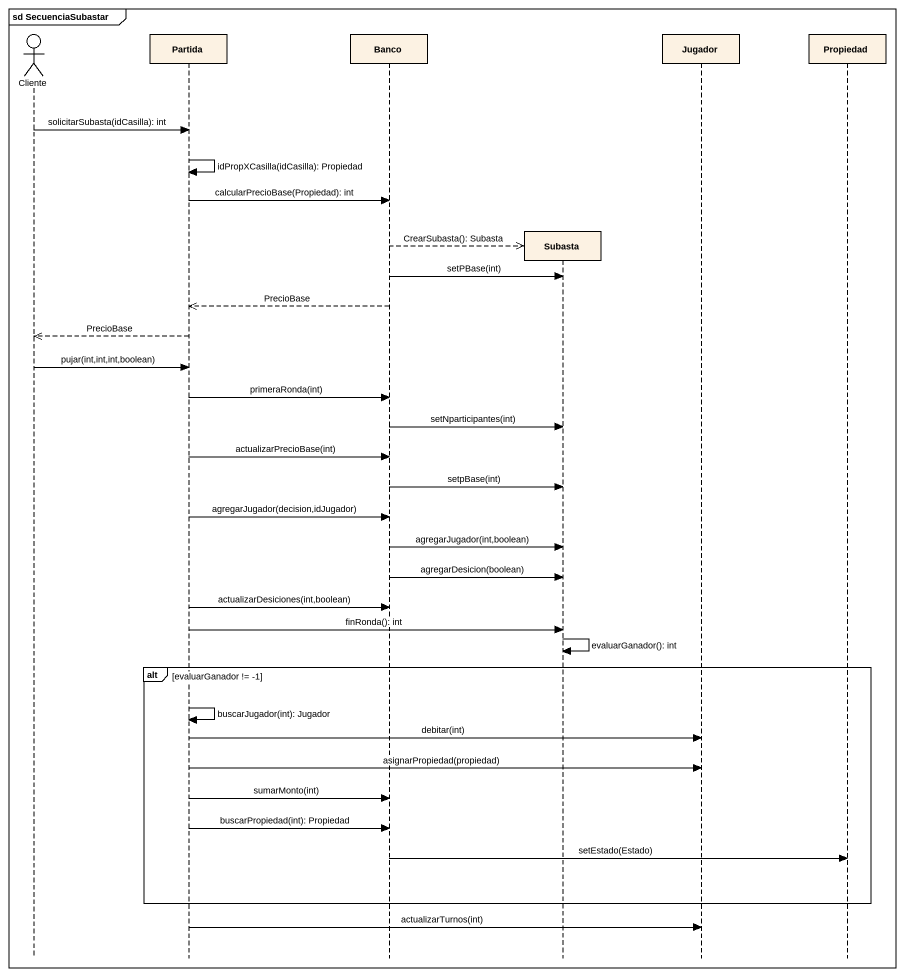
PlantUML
@startuml
mainframe sd SecuenciaSubastar
hide footbox
actor Cliente
participant Partida
participant Banco
participant Subasta
participant Jugador
participant Propiedad

Cliente -> Partida : solicitarSubasta(idCasilla): int
Partida -> Partida : idPropXCasilla(idCasilla): Propiedad
Partida -> Banco : calcularPrecioBase(Propiedad): int
Banco -->> Subasta ** : CrearSubasta(): Subasta
Banco -> Subasta : setPBase(int)
Banco -->> Partida : PrecioBase
Partida -->> Cliente : PrecioBase
Cliente -> Partida : pujar(int,int,int,boolean)
Partida -> Banco : primeraRonda(int)
Banco -> Subasta : setNparticipantes(int)
Partida -> Banco : actualizarPrecioBase(int)
Banco -> Subasta : setpBase(int)
Partida -> Banco : agregarJugador(decision,idJugador)
Banco -> Subasta : agregarJugador(int,boolean)
Banco -> Subasta : agregarDesicion(boolean)
Partida -> Banco : actualizarDesiciones(int,boolean)
Partida -> Subasta : finRonda(): int
Subasta -> Subasta : evaluarGanador(): int
alt evaluarGanador != -1
  Partida -> Partida : buscarJugador(int): Jugador
  Partida -> Jugador : debitar(int)
  Partida -> Jugador : asignarPropiedad(propiedad)
  Partida -> Banco : sumarMonto(int)
  Partida -> Banco : buscarPropiedad(int): Propiedad
  Banco -> Propiedad : setEstado(Estado)
end
Partida -> Jugador : actualizarTurnos(int)
@enduml
